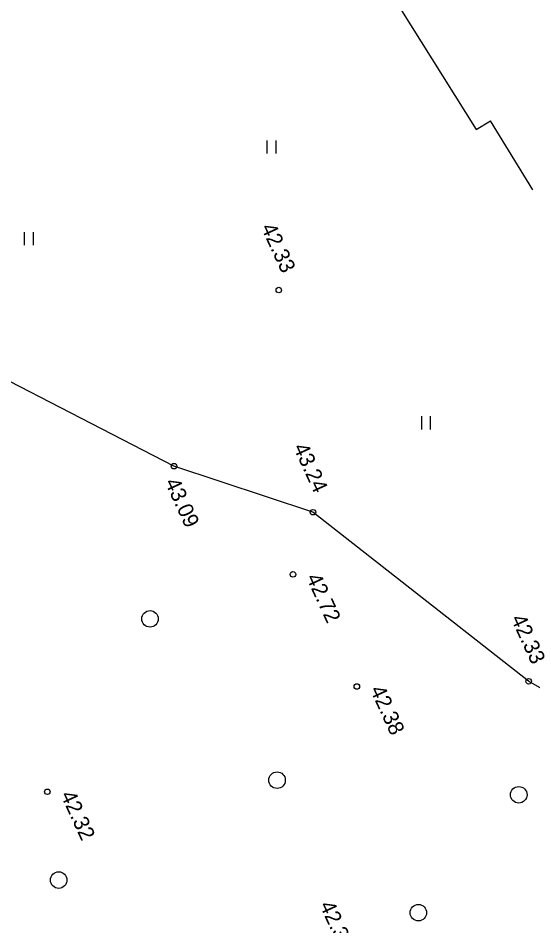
# Model space of a CAD drawing. Extents: x 639000 to 646000, y 6454000 to 6459000.
# Drawn here: x 643717.19 to 643740.54, y 6457805.86 to 6457847.06 of the extents above; entities that cross this region are included whole.
import ezdxf

# ---------------------------------------------------------------- set-up
doc = ezdxf.new("R2010")
doc.units = 0
for name, color, linetype in [('kolvik -piir (41)', 7, 'Continuous'), ('maja hoone (1)', 7, 'Continuous'), ('puu poosas (10)', 7, 'Continuous'), ('valitud korgus (59)', 7, 'Continuous')]:
    doc.layers.add(name, color=color, linetype=linetype)

# ---------------------------------------------------------------- blocks, each defined once
blk = doc.blocks.new('METSLE')
at = {"layer": 'puu poosas (10)'}
blk.add_circle((0, 0), 75, dxfattribs=at)
blk = doc.blocks.new('RING25')
at = {"layer": 'valitud korgus (59)'}
blk.add_circle((0, 0), 25, dxfattribs=at)
blk = doc.blocks.new('HEIN')
at = {"layer": 'kolvik -piir (41)'}
for points in [[(0, 0), (0, 120)], [(80, 0), (80, 120)]]:
    blk.add_lwpolyline(points, dxfattribs=at)

msp = doc.modelspace()

# ---------------------------------------------------------------- linework, layer by layer
at = {"layer": 'kolvik -piir (41)'}
msp.add_lwpolyline([(643751.313, 6457808.593), (643750.834, 6457810.919), (643740.351, 6457816.959), (643730.564, 6457824.632), (643724.259, 6457826.722), (643711.648, 6457833.224), (643709.448, 6457841.494), (643708.17, 6457846.308), (643703.347, 6457855.299), (643719.218, 6457868.543), (643720.436, 6457876.942), (643720.375, 6457885.272), (643727.536, 6457889.187), (643743.318, 6457873.756)], dxfattribs=at)
at = {"layer": 'maja hoone (1)'}
for p in [(643737.974, 6457842.008), (643740.54, 6457839.26)]:
    msp.add_line(p, (643738.62, 6457842.403), dxfattribs=at)
msp.add_lwpolyline([(643733.252, 6457853.55), (643731.452, 6457852.414), (643737.974, 6457842.008)], dxfattribs=at)

# ---------------------------------------------------------------- block references
at = {"layer": 'kolvik -piir (41)', "xscale": 0.005, "yscale": 0.005}
for p in [(643728.494, 6457840.91), (643717.48, 6457836.752), (643735.505, 6457828.395)]:
    msp.add_blockref('HEIN', p, dxfattribs=at)
at = {"layer": 'puu poosas (10)', "xscale": 0.005, "yscale": 0.005}
for p in [(643723.173, 6457819.792), (643728.937, 6457812.469), (643739.902, 6457811.806), (643719.029, 6457807.934), (643735.348, 6457806.454)]:
    msp.add_blockref('METSLE', p, dxfattribs=at)
at = {"layer": 'valitud korgus (59)', "xscale": 0.005000000000000001, "yscale": 0.005000000000000001}
for p in [(643729.015, 6457834.716), (643724.259, 6457826.722), (643730.564, 6457824.632), (643729.657, 6457821.81), (643740.351, 6457816.959), (643732.555, 6457816.72), (643718.516, 6457811.942)]:
    msp.add_blockref('RING25', p, dxfattribs=at)

# ---------------------------------------------------------------- texts
at = {"layer": 'valitud korgus (59)'}
for s, p in [('42.33', (643728.196, 6457837.561)), ('43.24', (643729.659, 6457827.578)), ('43.09', (643723.831, 6457825.995)), ('42.72', (643730.245, 6457821.669)), ('42.33', (643739.532, 6457819.804)), ('42.38', (643733.143, 6457816.579)), ('42.32', (643719.103, 6457811.801)), ('42.34', (643730.852, 6457806.8))]:
    msp.add_text(s, height=0.7, rotation=294.5922, dxfattribs=at).set_placement(p)

doc.saveas('drawing.dxf')
